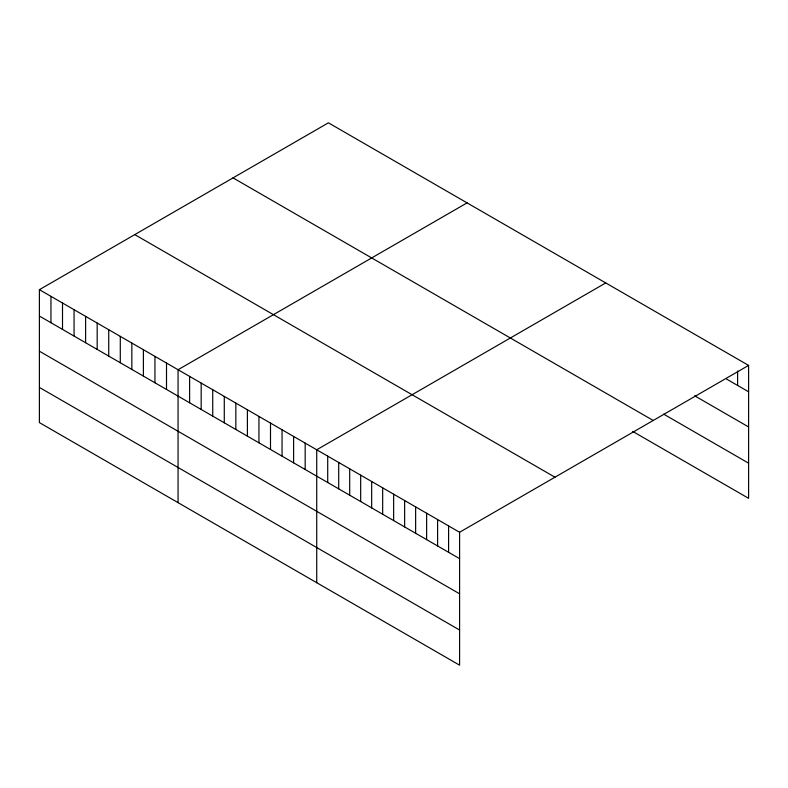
<?xml version="1.0" encoding="UTF-8"?>
<svg xmlns="http://www.w3.org/2000/svg" width="788" height="788" viewBox="0 0 788 788"><rect width="100%" height="100%" fill="white"/><g stroke="black" fill="none" stroke-linecap="round" stroke-linejoin="round"><path stroke-width="1.18" d="M39.4 289.679L459.591 532.264L459.591 665.18L39.4 422.595L39.4 289.679L328.409 122.82L748.6 365.405L748.6 498.321L632.715 431.42M467.077 202.871L178.058 369.73L178.058 502.646M605.736 282.931L316.727 449.79L316.727 582.706M459.591 532.264L748.6 365.405M726.625 379.097L748.6 391.794M694.652 395.803L748.6 426.948M663.683 414.143L748.6 463.167M233.041 177.881L653.222 420.477M134.778 234.607L554.959 477.203M39.4 316.057L459.591 558.653M39.4 351.212L459.591 593.807M39.4 387.44L459.591 630.026M737.607 371.059L737.607 385.45M448.599 525.921L448.599 552.309M437.606 519.578L437.606 545.966M426.623 513.234L426.623 539.613M415.631 506.891L415.631 533.269M404.638 500.547L404.638 526.926M393.645 494.204L393.645 520.582M382.663 487.851L382.663 514.239M371.67 481.507L371.67 507.896M360.677 475.164L360.677 501.552M349.695 468.821L349.695 495.209M338.702 462.477L338.702 488.856M327.709 456.134L327.709 482.512M305.173 443.112L305.173 469.5M293.609 436.444L293.609 462.832M282.055 429.775L282.055 456.154M270.501 423.107L270.501 449.485M258.947 416.428L258.947 442.817M247.393 409.76L247.393 436.138M235.839 403.092L235.839 429.47M224.284 396.413L224.284 422.801M212.73 389.745L212.73 416.133M201.176 383.076L201.176 409.455M189.613 376.398L189.613 402.786M166.504 363.061L166.504 389.439M154.95 356.393L154.95 382.771M143.396 349.714L143.396 376.103M131.842 343.046L131.842 369.424M120.288 336.377L120.288 362.756M108.734 329.699L108.734 356.087M97.18 323.031L97.18 349.419M85.616 316.362L85.616 342.741M74.062 309.694L74.062 336.072M62.508 303.016L62.508 329.404M50.954 296.347L50.954 322.725"/></g></svg>
